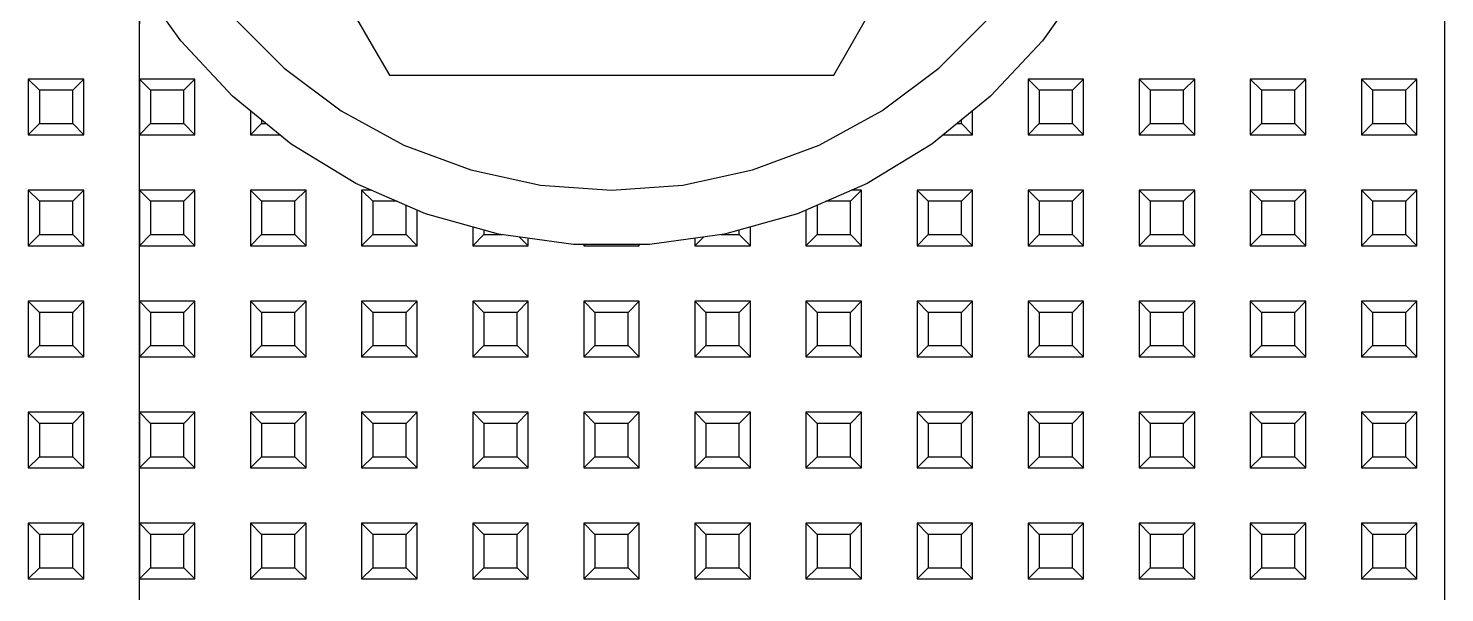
# Model space of a CAD drawing. Header units: millimetres. Extents: x 0 to 156, y 0 to 155.
# Drawn here: x 19.5 to 45, y 124.75 to 134.92 of the extents above; entities that cross this region are included whole.
import ezdxf

# ---------------------------------------------------------------- set-up
doc = ezdxf.new("R2010")
doc.units = ezdxf.units.MM

# ---------------------------------------------------------------- blocks, each defined once
blk = doc.blocks.new('CHINT_70dbcf6fe7c4519691b3c42ff544d895_FACE_0')
at = {"color": 7, "linetype": 'CONTINUOUS', "true_color": 0x40d9ff}
for p, q in [((19.7, 133.8), (19.5, 134)), ((19.5, 134), (19.5, 133)), ((20.5, 134), (19.5, 134)), ((20.3, 133.8), (20.5, 134)), ((20.5, 133), (20.5, 134)), ((21.7, 133.8), (21.5, 134)), ((21.5, 134), (21.5, 133)), ((22.5, 134), (21.5, 134)), ((22.3, 133.8), (22.5, 134)), ((22.5, 133), (22.5, 134)), ((37.7, 133.8), (37.5, 134)), ((37.5, 134), (37.5, 133)), ((38.5, 134), (37.5, 134)), ((38.3, 133.8), (38.5, 134)), ((38.5, 133), (38.5, 134)), ((39.7, 133.8), (39.5, 134)), ((39.5, 134), (39.5, 133)), ((40.5, 134), (39.5, 134)), ((40.3, 133.8), (40.5, 134)), ((40.5, 133), (40.5, 134)), ((41.7, 133.8), (41.5, 134)), ((41.5, 134), (41.5, 133)), ((42.5, 134), (41.5, 134)), ((42.3, 133.8), (42.5, 134)), ((42.5, 133), (42.5, 134)), ((43.7, 133.8), (43.5, 134)), ((43.5, 134), (43.5, 133)), ((44.5, 134), (43.5, 134)), ((44.3, 133.8), (44.5, 134)), ((44.5, 133), (44.5, 134)), ((19.7, 133.8), (19.7, 133.2)), ((20.3, 133.8), (19.7, 133.8)), ((20.3, 133.2), (20.3, 133.8)), ((21.7, 133.8), (21.7, 133.2)), ((22.3, 133.8), (21.7, 133.8)), ((22.3, 133.2), (22.3, 133.8)), ((37.7, 133.8), (37.7, 133.2)), ((38.3, 133.8), (37.7, 133.8)), ((38.3, 133.2), (38.3, 133.8)), ((39.7, 133.8), (39.7, 133.2)), ((40.3, 133.8), (39.7, 133.8)), ((40.3, 133.2), (40.3, 133.8)), ((41.7, 133.8), (41.7, 133.2)), ((42.3, 133.8), (41.7, 133.8)), ((42.3, 133.2), (42.3, 133.8)), ((43.7, 133.8), (43.7, 133.2)), ((44.3, 133.8), (43.7, 133.8)), ((44.3, 133.2), (44.3, 133.8)), ((23.5, 133.427), (23.5, 133)), ((36.5, 133), (36.5, 133.427)), ((19.7, 133.2), (19.5, 133)), ((19.7, 133.2), (20.3, 133.2)), ((20.3, 133.2), (20.5, 133)), ((21.7, 133.2), (21.5, 133)), ((21.7, 133.2), (22.3, 133.2)), ((22.3, 133.2), (22.5, 133)), ((23.7, 133.2), (23.5, 133)), ((23.7, 133.264), (23.7, 133.2)), ((23.7, 133.2), (23.779, 133.2)), ((36.221, 133.2), (36.3, 133.2)), ((36.3, 133.2), (36.3, 133.264)), ((36.3, 133.2), (36.5, 133)), ((37.7, 133.2), (37.5, 133)), ((37.7, 133.2), (38.3, 133.2)), ((38.3, 133.2), (38.5, 133)), ((39.7, 133.2), (39.5, 133)), ((39.7, 133.2), (40.3, 133.2)), ((40.3, 133.2), (40.5, 133)), ((41.7, 133.2), (41.5, 133)), ((41.7, 133.2), (42.3, 133.2)), ((42.3, 133.2), (42.5, 133)), ((43.7, 133.2), (43.5, 133)), ((43.7, 133.2), (44.3, 133.2)), ((44.3, 133.2), (44.5, 133)), ((19.5, 133), (20.5, 133)), ((21.5, 133), (22.5, 133)), ((23.5, 133), (24.025, 133)), ((35.975, 133), (36.5, 133)), ((37.5, 133), (38.5, 133)), ((39.5, 133), (40.5, 133)), ((41.5, 133), (42.5, 133)), ((43.5, 133), (44.5, 133)), ((19.7, 131.8), (19.5, 132)), ((19.5, 132), (19.5, 131)), ((20.5, 132), (19.5, 132)), ((20.3, 131.8), (20.5, 132)), ((20.5, 131), (20.5, 132)), ((21.7, 131.8), (21.5, 132)), ((21.5, 132), (21.5, 131)), ((22.5, 132), (21.5, 132)), ((22.3, 131.8), (22.5, 132)), ((22.5, 131), (22.5, 132)), ((23.7, 131.8), (23.5, 132)), ((23.5, 132), (23.5, 131)), ((24.5, 132), (23.5, 132)), ((24.3, 131.8), (24.5, 132)), ((24.5, 131), (24.5, 132)), ((25.7, 131.8), (25.5, 132)), ((25.5, 132), (25.5, 131)), ((25.678, 132), (25.5, 132)), ((34.3, 131.8), (34.5, 132)), ((34.5, 132), (34.322, 132)), ((34.5, 131), (34.5, 132)), ((35.7, 131.8), (35.5, 132)), ((35.5, 132), (35.5, 131)), ((36.5, 132), (35.5, 132)), ((36.3, 131.8), (36.5, 132)), ((36.5, 131), (36.5, 132)), ((37.7, 131.8), (37.5, 132)), ((37.5, 132), (37.5, 131)), ((38.5, 132), (37.5, 132)), ((38.3, 131.8), (38.5, 132)), ((38.5, 131), (38.5, 132)), ((39.7, 131.8), (39.5, 132)), ((39.5, 132), (39.5, 131)), ((40.5, 132), (39.5, 132)), ((40.3, 131.8), (40.5, 132)), ((40.5, 131), (40.5, 132)), ((41.7, 131.8), (41.5, 132)), ((41.5, 132), (41.5, 131)), ((42.5, 132), (41.5, 132)), ((42.3, 131.8), (42.5, 132)), ((42.5, 131), (42.5, 132)), ((43.7, 131.8), (43.5, 132)), ((43.5, 132), (43.5, 131)), ((44.5, 132), (43.5, 132)), ((44.3, 131.8), (44.5, 132)), ((44.5, 131), (44.5, 132)), ((19.7, 131.8), (19.7, 131.2)), ((20.3, 131.8), (19.7, 131.8)), ((20.3, 131.2), (20.3, 131.8)), ((21.7, 131.8), (21.7, 131.2)), ((22.3, 131.8), (21.7, 131.8)), ((22.3, 131.2), (22.3, 131.8)), ((23.7, 131.8), (23.7, 131.2)), ((24.3, 131.8), (23.7, 131.8)), ((24.3, 131.2), (24.3, 131.8)), ((25.7, 131.8), (25.7, 131.2)), ((26.139, 131.8), (25.7, 131.8)), ((26.3, 131.2), (26.3, 131.73)), ((26.5, 131), (26.5, 131.643)), ((33.5, 131.643), (33.5, 131)), ((33.7, 131.73), (33.7, 131.2)), ((34.3, 131.8), (33.861, 131.8)), ((34.3, 131.2), (34.3, 131.8)), ((35.7, 131.8), (35.7, 131.2)), ((36.3, 131.8), (35.7, 131.8)), ((36.3, 131.2), (36.3, 131.8)), ((37.7, 131.8), (37.7, 131.2)), ((38.3, 131.8), (37.7, 131.8)), ((38.3, 131.2), (38.3, 131.8)), ((39.7, 131.8), (39.7, 131.2)), ((40.3, 131.8), (39.7, 131.8)), ((40.3, 131.2), (40.3, 131.8)), ((41.7, 131.8), (41.7, 131.2)), ((42.3, 131.8), (41.7, 131.8)), ((42.3, 131.2), (42.3, 131.8)), ((43.7, 131.8), (43.7, 131.2)), ((44.3, 131.8), (43.7, 131.8)), ((44.3, 131.2), (44.3, 131.8)), ((27.5, 131.34), (27.5, 131)), ((32.5, 131), (32.5, 131.34)), ((19.7, 131.2), (19.5, 131)), ((19.7, 131.2), (20.3, 131.2)), ((20.3, 131.2), (20.5, 131)), ((21.7, 131.2), (21.5, 131)), ((21.7, 131.2), (22.3, 131.2)), ((22.3, 131.2), (22.5, 131)), ((23.7, 131.2), (23.5, 131)), ((23.7, 131.2), (24.3, 131.2)), ((24.3, 131.2), (24.5, 131)), ((25.7, 131.2), (25.5, 131)), ((25.7, 131.2), (26.3, 131.2)), ((26.3, 131.2), (26.5, 131)), ((27.7, 131.2), (27.5, 131)), ((27.7, 131.284), (27.7, 131.2)), ((27.7, 131.2), (28.032, 131.2)), ((28.343, 131.157), (28.5, 131)), ((28.5, 131), (28.5, 131.136)), ((31.657, 131.157), (31.5, 131)), ((31.5, 131.136), (31.5, 131)), ((31.968, 131.2), (32.3, 131.2)), ((32.3, 131.2), (32.3, 131.284)), ((32.3, 131.2), (32.5, 131)), ((33.7, 131.2), (33.5, 131)), ((33.7, 131.2), (34.3, 131.2)), ((34.3, 131.2), (34.5, 131)), ((35.7, 131.2), (35.5, 131)), ((35.7, 131.2), (36.3, 131.2)), ((36.3, 131.2), (36.5, 131)), ((37.7, 131.2), (37.5, 131)), ((37.7, 131.2), (38.3, 131.2)), ((38.3, 131.2), (38.5, 131)), ((39.7, 131.2), (39.5, 131)), ((39.7, 131.2), (40.3, 131.2)), ((40.3, 131.2), (40.5, 131)), ((41.7, 131.2), (41.5, 131)), ((41.7, 131.2), (42.3, 131.2)), ((42.3, 131.2), (42.5, 131)), ((43.7, 131.2), (43.5, 131)), ((43.7, 131.2), (44.3, 131.2)), ((44.3, 131.2), (44.5, 131)), ((19.5, 131), (20.5, 131)), ((21.5, 131), (22.5, 131)), ((23.5, 131), (24.5, 131)), ((25.5, 131), (26.5, 131)), ((27.5, 131), (28.5, 131)), ((29.523, 131.023), (29.5, 131)), ((29.5, 131.023), (29.5, 131)), ((29.5, 131), (30.5, 131)), ((30.477, 131.023), (30.5, 131)), ((30.5, 131), (30.5, 131.023)), ((31.5, 131), (32.5, 131)), ((33.5, 131), (34.5, 131)), ((35.5, 131), (36.5, 131)), ((37.5, 131), (38.5, 131)), ((39.5, 131), (40.5, 131)), ((41.5, 131), (42.5, 131)), ((43.5, 131), (44.5, 131)), ((19.7, 129.8), (19.5, 130)), ((19.5, 130), (19.5, 129)), ((20.5, 130), (19.5, 130)), ((19.7, 129.8), (19.7, 129.2)), ((20.3, 129.8), (19.7, 129.8)), ((20.3, 129.8), (20.5, 130)), ((20.3, 129.2), (20.3, 129.8)), ((20.5, 129), (20.5, 130)), ((21.7, 129.8), (21.5, 130)), ((21.5, 130), (21.5, 129)), ((22.5, 130), (21.5, 130)), ((21.7, 129.8), (21.7, 129.2)), ((22.3, 129.8), (21.7, 129.8)), ((22.3, 129.8), (22.5, 130)), ((22.3, 129.2), (22.3, 129.8)), ((22.5, 129), (22.5, 130)), ((23.7, 129.8), (23.5, 130)), ((23.5, 130), (23.5, 129)), ((24.5, 130), (23.5, 130)), ((23.7, 129.8), (23.7, 129.2)), ((24.3, 129.8), (23.7, 129.8)), ((24.3, 129.8), (24.5, 130)), ((24.3, 129.2), (24.3, 129.8)), ((24.5, 129), (24.5, 130)), ((25.7, 129.8), (25.5, 130)), ((25.5, 130), (25.5, 129)), ((26.5, 130), (25.5, 130)), ((25.7, 129.8), (25.7, 129.2)), ((26.3, 129.8), (25.7, 129.8)), ((26.3, 129.8), (26.5, 130)), ((26.3, 129.2), (26.3, 129.8)), ((26.5, 129), (26.5, 130)), ((27.7, 129.8), (27.5, 130)), ((27.5, 130), (27.5, 129)), ((28.5, 130), (27.5, 130)), ((27.7, 129.8), (27.7, 129.2)), ((28.3, 129.8), (27.7, 129.8)), ((28.3, 129.8), (28.5, 130)), ((28.3, 129.2), (28.3, 129.8)), ((28.5, 129), (28.5, 130)), ((29.7, 129.8), (29.5, 130)), ((29.5, 130), (29.5, 129)), ((30.5, 130), (29.5, 130)), ((29.7, 129.8), (29.7, 129.2)), ((30.3, 129.8), (29.7, 129.8)), ((30.3, 129.8), (30.5, 130)), ((30.3, 129.2), (30.3, 129.8)), ((30.5, 129), (30.5, 130)), ((31.7, 129.8), (31.5, 130)), ((31.5, 130), (31.5, 129)), ((32.5, 130), (31.5, 130)), ((31.7, 129.8), (31.7, 129.2)), ((32.3, 129.8), (31.7, 129.8)), ((32.3, 129.8), (32.5, 130)), ((32.3, 129.2), (32.3, 129.8)), ((32.5, 129), (32.5, 130)), ((33.7, 129.8), (33.5, 130)), ((33.5, 130), (33.5, 129)), ((34.5, 130), (33.5, 130)), ((33.7, 129.8), (33.7, 129.2)), ((34.3, 129.8), (33.7, 129.8)), ((34.3, 129.8), (34.5, 130)), ((34.3, 129.2), (34.3, 129.8)), ((34.5, 129), (34.5, 130)), ((35.7, 129.8), (35.5, 130)), ((35.5, 130), (35.5, 129)), ((36.5, 130), (35.5, 130)), ((35.7, 129.8), (35.7, 129.2)), ((36.3, 129.8), (35.7, 129.8)), ((36.3, 129.8), (36.5, 130)), ((36.3, 129.2), (36.3, 129.8)), ((36.5, 129), (36.5, 130)), ((37.7, 129.8), (37.5, 130)), ((37.5, 130), (37.5, 129)), ((38.5, 130), (37.5, 130)), ((37.7, 129.8), (37.7, 129.2)), ((38.3, 129.8), (37.7, 129.8)), ((38.3, 129.8), (38.5, 130)), ((38.3, 129.2), (38.3, 129.8)), ((38.5, 129), (38.5, 130)), ((39.7, 129.8), (39.5, 130)), ((39.5, 130), (39.5, 129)), ((40.5, 130), (39.5, 130)), ((39.7, 129.8), (39.7, 129.2)), ((40.3, 129.8), (39.7, 129.8)), ((40.3, 129.8), (40.5, 130)), ((40.3, 129.2), (40.3, 129.8)), ((40.5, 129), (40.5, 130)), ((41.7, 129.8), (41.5, 130)), ((41.5, 130), (41.5, 129)), ((42.5, 130), (41.5, 130)), ((41.7, 129.8), (41.7, 129.2)), ((42.3, 129.8), (41.7, 129.8)), ((42.3, 129.8), (42.5, 130)), ((42.3, 129.2), (42.3, 129.8)), ((42.5, 129), (42.5, 130)), ((43.7, 129.8), (43.5, 130)), ((43.5, 130), (43.5, 129)), ((44.5, 130), (43.5, 130)), ((43.7, 129.8), (43.7, 129.2)), ((44.3, 129.8), (43.7, 129.8)), ((44.3, 129.8), (44.5, 130)), ((44.3, 129.2), (44.3, 129.8)), ((44.5, 129), (44.5, 130)), ((19.7, 129.2), (19.5, 129)), ((19.7, 129.2), (20.3, 129.2)), ((20.3, 129.2), (20.5, 129)), ((21.7, 129.2), (21.5, 129)), ((21.7, 129.2), (22.3, 129.2)), ((22.3, 129.2), (22.5, 129)), ((23.7, 129.2), (23.5, 129)), ((23.7, 129.2), (24.3, 129.2)), ((24.3, 129.2), (24.5, 129)), ((25.7, 129.2), (25.5, 129)), ((25.7, 129.2), (26.3, 129.2)), ((26.3, 129.2), (26.5, 129)), ((27.7, 129.2), (27.5, 129)), ((27.7, 129.2), (28.3, 129.2)), ((28.3, 129.2), (28.5, 129)), ((29.7, 129.2), (29.5, 129)), ((29.7, 129.2), (30.3, 129.2)), ((30.3, 129.2), (30.5, 129)), ((31.7, 129.2), (31.5, 129)), ((31.7, 129.2), (32.3, 129.2)), ((32.3, 129.2), (32.5, 129)), ((33.7, 129.2), (33.5, 129)), ((33.7, 129.2), (34.3, 129.2)), ((34.3, 129.2), (34.5, 129)), ((35.7, 129.2), (35.5, 129)), ((35.7, 129.2), (36.3, 129.2)), ((36.3, 129.2), (36.5, 129)), ((37.7, 129.2), (37.5, 129)), ((37.7, 129.2), (38.3, 129.2)), ((38.3, 129.2), (38.5, 129)), ((39.7, 129.2), (39.5, 129)), ((39.7, 129.2), (40.3, 129.2)), ((40.3, 129.2), (40.5, 129)), ((41.7, 129.2), (41.5, 129)), ((41.7, 129.2), (42.3, 129.2)), ((42.3, 129.2), (42.5, 129)), ((43.7, 129.2), (43.5, 129)), ((43.7, 129.2), (44.3, 129.2)), ((44.3, 129.2), (44.5, 129)), ((19.5, 129), (20.5, 129)), ((21.5, 129), (22.5, 129)), ((23.5, 129), (24.5, 129)), ((25.5, 129), (26.5, 129)), ((27.5, 129), (28.5, 129)), ((29.5, 129), (30.5, 129)), ((31.5, 129), (32.5, 129)), ((33.5, 129), (34.5, 129)), ((35.5, 129), (36.5, 129)), ((37.5, 129), (38.5, 129)), ((39.5, 129), (40.5, 129)), ((41.5, 129), (42.5, 129)), ((43.5, 129), (44.5, 129)), ((19.7, 127.8), (19.5, 128)), ((19.5, 128), (19.5, 127)), ((20.5, 128), (19.5, 128)), ((19.7, 127.8), (19.7, 127.2)), ((20.3, 127.8), (19.7, 127.8)), ((20.3, 127.8), (20.5, 128)), ((20.3, 127.2), (20.3, 127.8)), ((20.5, 127), (20.5, 128)), ((21.7, 127.8), (21.5, 128)), ((21.5, 128), (21.5, 127)), ((22.5, 128), (21.5, 128)), ((21.7, 127.8), (21.7, 127.2)), ((22.3, 127.8), (21.7, 127.8)), ((22.3, 127.8), (22.5, 128)), ((22.3, 127.2), (22.3, 127.8)), ((22.5, 127), (22.5, 128)), ((23.7, 127.8), (23.5, 128)), ((23.5, 128), (23.5, 127)), ((24.5, 128), (23.5, 128)), ((23.7, 127.8), (23.7, 127.2)), ((24.3, 127.8), (23.7, 127.8)), ((24.3, 127.8), (24.5, 128)), ((24.3, 127.2), (24.3, 127.8)), ((24.5, 127), (24.5, 128)), ((25.7, 127.8), (25.5, 128)), ((25.5, 128), (25.5, 127)), ((26.5, 128), (25.5, 128)), ((25.7, 127.8), (25.7, 127.2)), ((26.3, 127.8), (25.7, 127.8)), ((26.3, 127.8), (26.5, 128)), ((26.3, 127.2), (26.3, 127.8)), ((26.5, 127), (26.5, 128)), ((27.7, 127.8), (27.5, 128)), ((27.5, 128), (27.5, 127)), ((28.5, 128), (27.5, 128)), ((27.7, 127.8), (27.7, 127.2)), ((28.3, 127.8), (27.7, 127.8)), ((28.3, 127.8), (28.5, 128)), ((28.3, 127.2), (28.3, 127.8)), ((28.5, 127), (28.5, 128)), ((29.7, 127.8), (29.5, 128)), ((29.5, 128), (29.5, 127)), ((30.5, 128), (29.5, 128)), ((29.7, 127.8), (29.7, 127.2)), ((30.3, 127.8), (29.7, 127.8)), ((30.3, 127.8), (30.5, 128)), ((30.3, 127.2), (30.3, 127.8)), ((30.5, 127), (30.5, 128)), ((31.7, 127.8), (31.5, 128)), ((31.5, 128), (31.5, 127)), ((32.5, 128), (31.5, 128)), ((31.7, 127.8), (31.7, 127.2)), ((32.3, 127.8), (31.7, 127.8)), ((32.3, 127.8), (32.5, 128)), ((32.3, 127.2), (32.3, 127.8)), ((32.5, 127), (32.5, 128)), ((33.7, 127.8), (33.5, 128)), ((33.5, 128), (33.5, 127)), ((34.5, 128), (33.5, 128)), ((33.7, 127.8), (33.7, 127.2)), ((34.3, 127.8), (33.7, 127.8)), ((34.3, 127.8), (34.5, 128)), ((34.3, 127.2), (34.3, 127.8)), ((34.5, 127), (34.5, 128)), ((35.7, 127.8), (35.5, 128)), ((35.5, 128), (35.5, 127)), ((36.5, 128), (35.5, 128)), ((35.7, 127.8), (35.7, 127.2)), ((36.3, 127.8), (35.7, 127.8)), ((36.3, 127.8), (36.5, 128)), ((36.3, 127.2), (36.3, 127.8)), ((36.5, 127), (36.5, 128)), ((37.7, 127.8), (37.5, 128)), ((37.5, 128), (37.5, 127)), ((38.5, 128), (37.5, 128)), ((37.7, 127.8), (37.7, 127.2)), ((38.3, 127.8), (37.7, 127.8)), ((38.3, 127.8), (38.5, 128)), ((38.3, 127.2), (38.3, 127.8)), ((38.5, 127), (38.5, 128)), ((39.7, 127.8), (39.5, 128)), ((39.5, 128), (39.5, 127)), ((40.5, 128), (39.5, 128)), ((39.7, 127.8), (39.7, 127.2)), ((40.3, 127.8), (39.7, 127.8)), ((40.3, 127.8), (40.5, 128)), ((40.3, 127.2), (40.3, 127.8)), ((40.5, 127), (40.5, 128)), ((41.7, 127.8), (41.5, 128)), ((41.5, 128), (41.5, 127)), ((42.5, 128), (41.5, 128)), ((41.7, 127.8), (41.7, 127.2)), ((42.3, 127.8), (41.7, 127.8)), ((42.3, 127.8), (42.5, 128)), ((42.3, 127.2), (42.3, 127.8)), ((42.5, 127), (42.5, 128)), ((43.7, 127.8), (43.5, 128)), ((43.5, 128), (43.5, 127)), ((44.5, 128), (43.5, 128)), ((43.7, 127.8), (43.7, 127.2)), ((44.3, 127.8), (43.7, 127.8)), ((44.3, 127.8), (44.5, 128)), ((44.3, 127.2), (44.3, 127.8)), ((44.5, 127), (44.5, 128)), ((19.7, 127.2), (19.5, 127)), ((19.5, 127), (20.5, 127)), ((19.7, 127.2), (20.3, 127.2)), ((20.3, 127.2), (20.5, 127)), ((21.7, 127.2), (21.5, 127)), ((21.5, 127), (22.5, 127)), ((21.7, 127.2), (22.3, 127.2)), ((22.3, 127.2), (22.5, 127)), ((23.7, 127.2), (23.5, 127)), ((23.5, 127), (24.5, 127)), ((23.7, 127.2), (24.3, 127.2)), ((24.3, 127.2), (24.5, 127)), ((25.7, 127.2), (25.5, 127)), ((25.5, 127), (26.5, 127)), ((25.7, 127.2), (26.3, 127.2)), ((26.3, 127.2), (26.5, 127)), ((27.7, 127.2), (27.5, 127)), ((27.5, 127), (28.5, 127)), ((27.7, 127.2), (28.3, 127.2)), ((28.3, 127.2), (28.5, 127)), ((29.7, 127.2), (29.5, 127)), ((29.5, 127), (30.5, 127)), ((29.7, 127.2), (30.3, 127.2)), ((30.3, 127.2), (30.5, 127)), ((31.7, 127.2), (31.5, 127)), ((31.5, 127), (32.5, 127)), ((31.7, 127.2), (32.3, 127.2)), ((32.3, 127.2), (32.5, 127)), ((33.7, 127.2), (33.5, 127)), ((33.5, 127), (34.5, 127)), ((33.7, 127.2), (34.3, 127.2)), ((34.3, 127.2), (34.5, 127)), ((35.7, 127.2), (35.5, 127)), ((35.5, 127), (36.5, 127)), ((35.7, 127.2), (36.3, 127.2)), ((36.3, 127.2), (36.5, 127)), ((37.7, 127.2), (37.5, 127)), ((37.5, 127), (38.5, 127)), ((37.7, 127.2), (38.3, 127.2)), ((38.3, 127.2), (38.5, 127)), ((39.7, 127.2), (39.5, 127)), ((39.5, 127), (40.5, 127)), ((39.7, 127.2), (40.3, 127.2)), ((40.3, 127.2), (40.5, 127)), ((41.7, 127.2), (41.5, 127)), ((41.5, 127), (42.5, 127)), ((41.7, 127.2), (42.3, 127.2)), ((42.3, 127.2), (42.5, 127)), ((43.7, 127.2), (43.5, 127)), ((43.5, 127), (44.5, 127)), ((43.7, 127.2), (44.3, 127.2)), ((44.3, 127.2), (44.5, 127)), ((19.7, 125.8), (19.5, 126)), ((19.5, 126), (19.5, 125)), ((20.5, 126), (19.5, 126)), ((20.3, 125.8), (20.5, 126)), ((20.5, 125), (20.5, 126)), ((21.7, 125.8), (21.5, 126)), ((21.5, 126), (21.5, 125)), ((22.5, 126), (21.5, 126)), ((22.3, 125.8), (22.5, 126)), ((22.5, 125), (22.5, 126)), ((23.7, 125.8), (23.5, 126)), ((23.5, 126), (23.5, 125)), ((24.5, 126), (23.5, 126)), ((24.3, 125.8), (24.5, 126)), ((24.5, 125), (24.5, 126)), ((25.7, 125.8), (25.5, 126)), ((25.5, 126), (25.5, 125)), ((26.5, 126), (25.5, 126)), ((26.3, 125.8), (26.5, 126)), ((26.5, 125), (26.5, 126)), ((27.7, 125.8), (27.5, 126)), ((27.5, 126), (27.5, 125)), ((28.5, 126), (27.5, 126)), ((28.3, 125.8), (28.5, 126)), ((28.5, 125), (28.5, 126)), ((29.7, 125.8), (29.5, 126)), ((29.5, 126), (29.5, 125)), ((30.5, 126), (29.5, 126)), ((30.3, 125.8), (30.5, 126)), ((30.5, 125), (30.5, 126)), ((31.7, 125.8), (31.5, 126)), ((31.5, 126), (31.5, 125)), ((32.5, 126), (31.5, 126)), ((32.3, 125.8), (32.5, 126)), ((32.5, 125), (32.5, 126)), ((33.7, 125.8), (33.5, 126)), ((33.5, 126), (33.5, 125)), ((34.5, 126), (33.5, 126)), ((34.3, 125.8), (34.5, 126)), ((34.5, 125), (34.5, 126)), ((35.7, 125.8), (35.5, 126)), ((35.5, 126), (35.5, 125)), ((36.5, 126), (35.5, 126)), ((36.3, 125.8), (36.5, 126)), ((36.5, 125), (36.5, 126)), ((37.7, 125.8), (37.5, 126)), ((37.5, 126), (37.5, 125)), ((38.5, 126), (37.5, 126)), ((38.3, 125.8), (38.5, 126)), ((38.5, 125), (38.5, 126)), ((39.7, 125.8), (39.5, 126)), ((39.5, 126), (39.5, 125)), ((40.5, 126), (39.5, 126)), ((40.3, 125.8), (40.5, 126)), ((40.5, 125), (40.5, 126)), ((41.7, 125.8), (41.5, 126)), ((41.5, 126), (41.5, 125)), ((42.5, 126), (41.5, 126)), ((42.3, 125.8), (42.5, 126)), ((42.5, 125), (42.5, 126)), ((43.7, 125.8), (43.5, 126)), ((43.5, 126), (43.5, 125)), ((44.5, 126), (43.5, 126)), ((44.3, 125.8), (44.5, 126)), ((44.5, 125), (44.5, 126)), ((19.7, 125.8), (19.7, 125.2)), ((20.3, 125.8), (19.7, 125.8)), ((20.3, 125.2), (20.3, 125.8)), ((21.7, 125.8), (21.7, 125.2)), ((22.3, 125.8), (21.7, 125.8)), ((22.3, 125.2), (22.3, 125.8)), ((23.7, 125.8), (23.7, 125.2)), ((24.3, 125.8), (23.7, 125.8)), ((24.3, 125.2), (24.3, 125.8)), ((25.7, 125.8), (25.7, 125.2)), ((26.3, 125.8), (25.7, 125.8)), ((26.3, 125.2), (26.3, 125.8)), ((27.7, 125.8), (27.7, 125.2)), ((28.3, 125.8), (27.7, 125.8)), ((28.3, 125.2), (28.3, 125.8)), ((29.7, 125.8), (29.7, 125.2)), ((30.3, 125.8), (29.7, 125.8)), ((30.3, 125.2), (30.3, 125.8)), ((31.7, 125.8), (31.7, 125.2)), ((32.3, 125.8), (31.7, 125.8)), ((32.3, 125.2), (32.3, 125.8)), ((33.7, 125.8), (33.7, 125.2)), ((34.3, 125.8), (33.7, 125.8)), ((34.3, 125.2), (34.3, 125.8)), ((35.7, 125.8), (35.7, 125.2)), ((36.3, 125.8), (35.7, 125.8)), ((36.3, 125.2), (36.3, 125.8)), ((37.7, 125.8), (37.7, 125.2)), ((38.3, 125.8), (37.7, 125.8)), ((38.3, 125.2), (38.3, 125.8)), ((39.7, 125.8), (39.7, 125.2)), ((40.3, 125.8), (39.7, 125.8)), ((40.3, 125.2), (40.3, 125.8)), ((41.7, 125.8), (41.7, 125.2)), ((42.3, 125.8), (41.7, 125.8)), ((42.3, 125.2), (42.3, 125.8)), ((43.7, 125.8), (43.7, 125.2)), ((44.3, 125.8), (43.7, 125.8)), ((44.3, 125.2), (44.3, 125.8)), ((19.7, 125.2), (19.5, 125)), ((19.5, 125), (20.5, 125)), ((19.7, 125.2), (20.3, 125.2)), ((20.3, 125.2), (20.5, 125)), ((21.7, 125.2), (21.5, 125)), ((21.5, 125), (22.5, 125)), ((21.7, 125.2), (22.3, 125.2)), ((22.3, 125.2), (22.5, 125)), ((23.7, 125.2), (23.5, 125)), ((23.5, 125), (24.5, 125)), ((23.7, 125.2), (24.3, 125.2)), ((24.3, 125.2), (24.5, 125)), ((25.7, 125.2), (25.5, 125)), ((25.5, 125), (26.5, 125)), ((25.7, 125.2), (26.3, 125.2)), ((26.3, 125.2), (26.5, 125)), ((27.7, 125.2), (27.5, 125)), ((27.5, 125), (28.5, 125)), ((27.7, 125.2), (28.3, 125.2)), ((28.3, 125.2), (28.5, 125)), ((29.7, 125.2), (29.5, 125)), ((29.5, 125), (30.5, 125)), ((29.7, 125.2), (30.3, 125.2)), ((30.3, 125.2), (30.5, 125)), ((31.7, 125.2), (31.5, 125)), ((31.5, 125), (32.5, 125)), ((31.7, 125.2), (32.3, 125.2)), ((32.3, 125.2), (32.5, 125)), ((33.7, 125.2), (33.5, 125)), ((33.5, 125), (34.5, 125)), ((33.7, 125.2), (34.3, 125.2)), ((34.3, 125.2), (34.5, 125)), ((35.7, 125.2), (35.5, 125)), ((35.5, 125), (36.5, 125)), ((35.7, 125.2), (36.3, 125.2)), ((36.3, 125.2), (36.5, 125)), ((37.7, 125.2), (37.5, 125)), ((37.5, 125), (38.5, 125)), ((37.7, 125.2), (38.3, 125.2)), ((38.3, 125.2), (38.5, 125)), ((39.7, 125.2), (39.5, 125)), ((39.5, 125), (40.5, 125)), ((39.7, 125.2), (40.3, 125.2)), ((40.3, 125.2), (40.5, 125)), ((41.7, 125.2), (41.5, 125)), ((41.5, 125), (42.5, 125)), ((41.7, 125.2), (42.3, 125.2)), ((42.3, 125.2), (42.5, 125)), ((43.7, 125.2), (43.5, 125)), ((43.5, 125), (44.5, 125)), ((43.7, 125.2), (44.3, 125.2)), ((44.3, 125.2), (44.5, 125))]:
    blk.add_line(p, q, dxfattribs=at)
for points in [[(45, 122.5), (45, 152), (44, 153)], [(40, 141), (39.907, 139.638), (39.629, 138.302), (39.172, 137.016), (38.544, 135.804), (37.757, 134.689), (36.826, 133.692), (35.767, 132.83), (34.601, 132.121), (33.349, 131.577), (32.035, 131.209), (30.682, 131.023), (29.318, 131.023), (27.965, 131.209), (26.651, 131.577), (25.399, 132.121), (24.233, 132.83), (23.174, 133.692), (22.243, 134.689), (21.456, 135.804), (20.828, 137.016), (20.371, 138.302), (20.093, 139.638), (20, 141)], [(21, 141), (21.092, 139.719), (21.365, 138.464), (21.813, 137.261), (22.429, 136.134), (23.198, 135.106), (24.106, 134.198), (25.134, 133.429), (26.261, 132.813), (27.464, 132.365), (28.719, 132.092), (30, 132), (31.281, 132.092), (32.536, 132.365), (33.739, 132.813), (34.866, 133.429), (35.894, 134.198), (36.802, 135.106), (37.571, 136.134), (38.187, 137.261), (38.635, 138.464), (38.908, 139.719), (39, 141)], [(25.319, 135.252), (25.674, 134.637), (26, 134.072), (26.759, 134.072), (27.577, 134.072), (28.356, 134.072), (29.124, 134.072), (30.194, 134.072), (31.267, 134.072), (31.949, 134.072), (32.646, 134.072), (33.348, 134.072), (34, 134.072), (34.31, 134.609), (34.647, 135.193)], [(21.5, 123), (21.5, 135.742), (21.5, 135)]]:
    blk.add_lwpolyline(points, dxfattribs=at)
blk = doc.blocks.new('CHINT_70dbcf6fe7c4519691b3c42ff544d895')
at = {"true_color": 0x40d9ff}
blk.add_blockref('CHINT_70dbcf6fe7c4519691b3c42ff544d895_FACE_0', (0, 0), dxfattribs=at)

msp = doc.modelspace()

# ---------------------------------------------------------------- block references
at = {"true_color": 0x40d9ff}
msp.add_blockref('CHINT_70dbcf6fe7c4519691b3c42ff544d895', (0, 0), dxfattribs=at)

doc.saveas('drawing.dxf')
